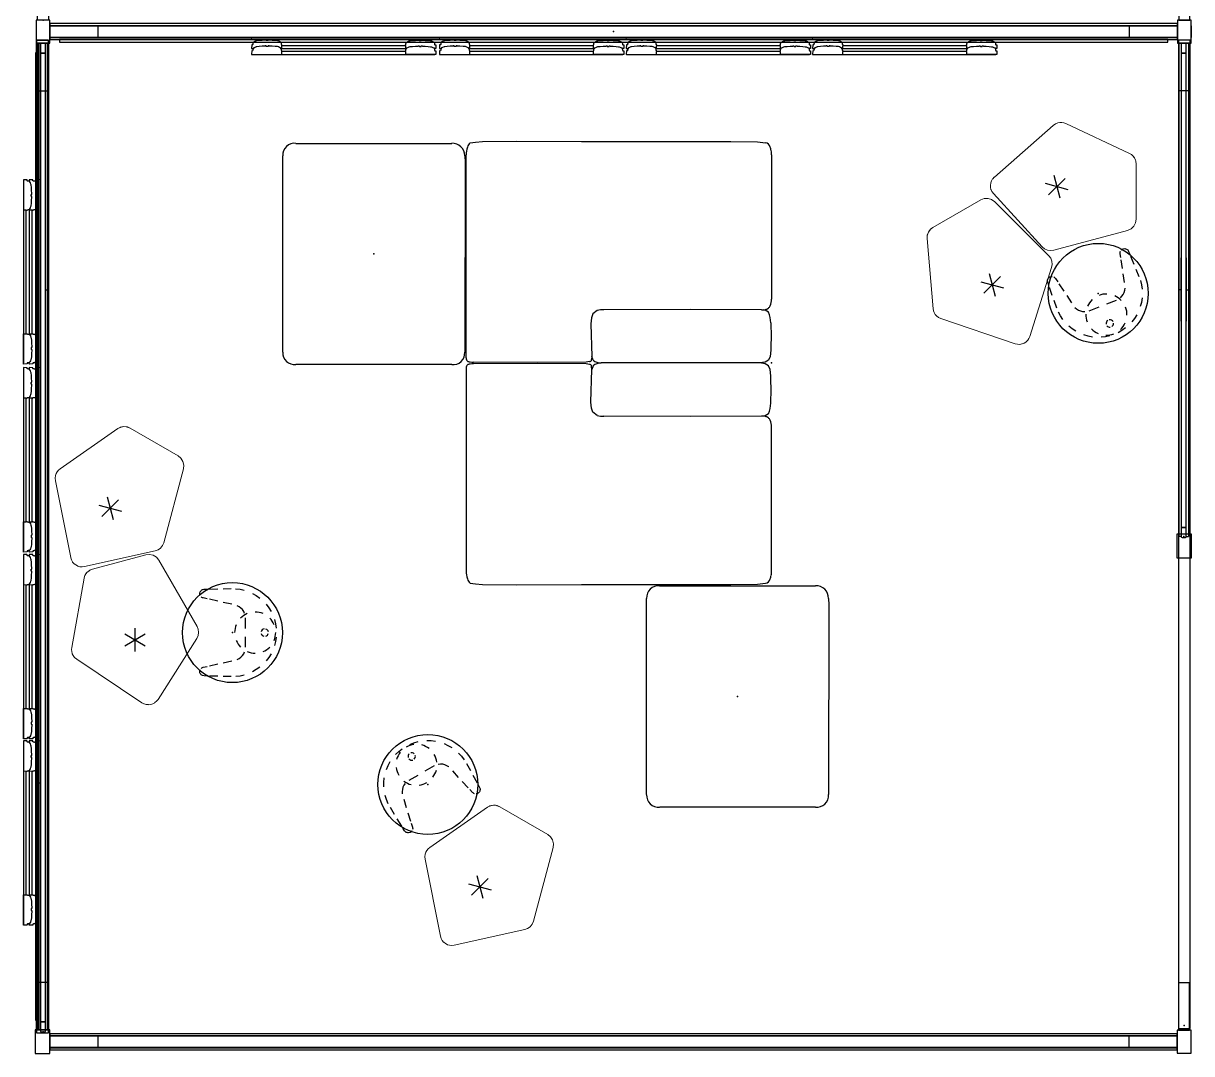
# Model space of a CAD drawing. Header units: inches. Extents: x 0 to 1034, y 3 to 471.
# Drawn here: x 835.3 to 1034.2, y 36.5 to 212 of the extents above; entities that cross this region are included whole.
import ezdxf

# ---------------------------------------------------------------- set-up
doc = ezdxf.new("R2010")
doc.units = ezdxf.units.IN
doc.header["$MEASUREMENT"] = 0
for name, color, linetype in [('ACCESSORY', 7, 'Continuous'), ('CET color Black or White', 7, 'Continuous'), ('CET Default', 7, 'Continuous'), ('DISPLAY', 5, 'Continuous'), ('SEAT', 5, 'Continuous'), ('STORAGE', 4, 'Continuous'), ('STRUCTURE', 7, 'Continuous'), ('TABLE', 6, 'Continuous'), ('TILE', 3, 'Continuous')]:
    doc.layers.add(name, color=color, linetype=linetype)

# ---------------------------------------------------------------- blocks, each defined once
blk = doc.blocks.new('7mn300_2ly_0p')
at = {"layer": 'STRUCTURE'}
for p, q in [((-2.02, 2.49), (-2.02, 0)), ((2.02, 2.49), (-2.02, 2.49)), ((2.02, 0), (2.02, 2.49)), ((2.02, 2.18), (2.02, 0.31)), ((10.09, 2.18), (2.02, 2.18)), ((10.09, 0.31), (10.09, 2.18)), ((-2.02, 0), (2.02, 0)), ((-0.98, 0), (-0.98, -8.22)), ((0.98, 0), (-0.98, 0)), ((0.98, -8.22), (0.98, 0)), ((2.02, 0.31), (10.09, 0.31)), ((-0.98, -8.22), (0.98, -8.22))]:
    blk.add_line(p, q, dxfattribs=at)
for p in [(0, 0), (2.02, 1.25)]:
    blk.add_point(p, dxfattribs=at)
blk = doc.blocks.new('7mn200_16nws_0p')
at = {"layer": 'STRUCTURE'}
for p, q in [((0.05, 0.95), (0, 0.82)), ((0, 0.82), (0, -0.82)), ((0.18, 1), (0.05, 0.95)), ((191.82, 1), (0.18, 1)), ((191.95, 0.95), (191.82, 1)), ((192, 0.82), (191.95, 0.95)), ((192, -0.82), (192, 0.82)), ((0, -0.82), (0.05, -0.95)), ((0.05, -0.95), (0.18, -1)), ((0.18, -1), (191.82, -1)), ((191.82, -1), (191.95, -0.95)), ((191.95, -0.95), (192, -0.82))]:
    blk.add_line(p, q, dxfattribs=at)
for p in [(0, 0), (192, 0)]:
    blk.add_point(p, dxfattribs=at)
blk = doc.blocks.new('7mn300_2rn_0p')
at = {"layer": 'STRUCTURE'}
for p, q in [((-10.05, 2.11), (-10.05, 0.24)), ((-1.98, 2.11), (-10.05, 2.11)), ((-1.98, 2.35), (-1.98, 0)), ((1.95, 2.35), (-1.98, 2.35)), ((-1.98, 0.24), (-1.98, 2.11)), ((1.95, 0), (1.95, 2.35)), ((-10.05, 0.24), (-1.98, 0.24)), ((-1.98, 0), (1.95, 0)), ((-0.98, 0), (-0.98, -8.22)), ((0.98, 0), (-0.98, 0)), ((0.98, -8.22), (0.98, 0)), ((-0.98, -8.22), (0.98, -8.22))]:
    blk.add_line(p, q, dxfattribs=at)
for p in [(-1.98, 1.18), (0, 0)]:
    blk.add_point(p, dxfattribs=at)
blk = doc.blocks.new('7mn400_pnws14npnbe_0p')
at = {"layer": 'STRUCTURE'}
for p, q in [((-0.526, 1), (-0.526, -1)), ((-0.526, 1), (168.526, 1)), ((-0.526, 1), (-0.526, -1)), ((168.526, 1), (-0.526, 1)), ((168.526, 1), (168.526, -1)), ((168.526, -1), (168.526, 1)), ((168.526, -1), (-0.526, -1)), ((-0.526, -1), (168.526, -1))]:
    blk.add_line(p, q, dxfattribs=at)
for p in [(0, 0), (168, 0)]:
    blk.add_point(p, dxfattribs=at)
blk = doc.blocks.new('7mn300_3sb_0p')
at = {"layer": 'STRUCTURE'}
for p, q in [((-10.04, 2.11), (-10.04, 0.24)), ((-1.96, 2.11), (-10.04, 2.11)), ((-1.96, 2.35), (-1.96, 0)), ((1.96, 2.35), (-1.96, 2.35)), ((-1.96, 0.24), (-1.96, 2.11)), ((-0.97, 2.35), (1, 2.35)), ((1.96, 0), (1.96, 2.35)), ((1.96, 2.11), (1.96, 0.24)), ((10.04, 2.11), (1.96, 2.11)), ((10.04, 0.24), (10.04, 2.11)), ((-10.04, 0.24), (-1.96, 0.24)), ((-1.96, 0), (1.96, 0)), ((-0.97, 0), (-0.97, -8.22)), ((1, 0), (-0.97, 0)), ((-0.97, 0), (-0.97, -8.22)), ((1, 0), (-0.97, 0)), ((1, -8.22), (1, 0)), ((1, -8.22), (1, 0)), ((1.96, 0.24), (10.04, 0.24)), ((-0.97, -8.22), (1, -8.22)), ((-0.97, -8.22), (1, -8.22))]:
    blk.add_line(p, q, dxfattribs=at)
for p in [(-1.96, 1.18), (0, 0), (1.96, 1.18)]:
    blk.add_point(p, dxfattribs=at)
blk = doc.blocks.new('7mn300_3sr_0p')
at = {"layer": 'STRUCTURE'}
for p, q in [((-10.04, 2.11), (-10.04, 0.24)), ((-1.96, 2.11), (-10.04, 2.11)), ((-1.96, 2.35), (-1.96, 0)), ((1.96, 2.35), (-1.96, 2.35)), ((-1.96, 0.24), (-1.96, 2.11)), ((1.96, 0), (1.96, 2.35)), ((1.99, 0.24), (1.99, 2.11)), ((1.99, 2.11), (10.06, 2.11)), ((10.06, 2.11), (10.06, 0.24)), ((-10.04, 0.24), (-1.96, 0.24)), ((-1.96, 0), (1.96, 0)), ((-0.97, 0), (-0.97, -8.22)), ((1, 0), (-0.97, 0)), ((1, -8.22), (1, 0)), ((10.06, 0.24), (1.99, 0.24)), ((-0.97, -8.22), (1, -8.22))]:
    blk.add_line(p, q, dxfattribs=at)
for p in [(-1.96, 1.18), (0, 0), (1.99, 1.18)]:
    blk.add_point(p, dxfattribs=at)
blk = doc.blocks.new('7mn400_pnws14honbeype_0p')
at = {"layer": 'STRUCTURE'}
for p, q in [((-0.526, 1), (-0.526, -1)), ((167.818, 1), (-0.526, 1)), ((83.646, 1.25), (79.646, 1.25)), ((79.646, 1.25), (79.646, -1.25)), ((83.646, -1.25), (83.646, 1.25)), ((167.818, -1), (167.818, 1)), ((-0.526, -1), (167.818, -1)), ((79.646, -1.25), (83.646, -1.25))]:
    blk.add_line(p, q, dxfattribs=at)
for p in [(0, 0), (167.292, 0)]:
    blk.add_point(p, dxfattribs=at)
blk = doc.blocks.new('7mn210_16fnlnrnmnpnp_0p')
at = {"layer": 'TILE'}
for p, q in [((192, -1), (0, -1)), ((0, -1), (0, -1.375)), ((0, -1.375), (192, -1.375)), ((192, -1.375), (192, -1))]:
    blk.add_line(p, q, dxfattribs=at)
for p in [(0, 0), (192, 0)]:
    blk.add_point(p, dxfattribs=at)
blk = doc.blocks.new('7mn210_16fnlyrnmnpnp_0p')
at = {"layer": 'TILE'}
for p, q in [((0, -1), (0, -1.38)), ((192, -1), (0, -1)), ((0, -1.38), (192, -1.38)), ((192, -1.38), (192, -1))]:
    blk.add_line(p, q, dxfattribs=at)
for p in [(0, 0), (96, 0), (192, 0)]:
    blk.add_point(p, dxfattribs=at)
at = {"layer": 'TILE', "extrusion": (0, -6.12323e-17, -1)}
for p in [(24, -1.38), (72, -1.38), (120, -1.38), (168, -1.38)]:
    blk.add_point(p, dxfattribs=at)
blk = doc.blocks.new('7mn500_14fl_0p')
at = {"layer": 'STRUCTURE'}
for p, q in [((0.04, 0.38), (0, 0.29)), ((0, 0.29), (0, -0.29)), ((0.13, 0.42), (0.04, 0.38)), ((1.7, 0.42), (0.13, 0.42)), ((1.7, -0.42), (1.7, 0.42)), ((1.7, 0.42), (1.7, -0.42)), ((166.64, 0.42), (1.7, 0.42)), ((36.84, 0.48), (36.84, 0.42)), ((47.61, 0.48), (36.84, 0.48)), ((36.84, 0.42), (47.61, 0.42)), ((47.61, 0.42), (47.61, 0.48)), ((78.82, 0.48), (78.82, 0.42)), ((89.59, 0.48), (78.82, 0.48)), ((78.82, 0.42), (89.59, 0.42)), ((89.59, 0.42), (89.59, 0.48)), ((121.2, 0.48), (121.2, 0.42)), ((131.98, 0.48), (121.2, 0.48)), ((121.2, 0.42), (131.98, 0.42)), ((131.98, 0.42), (131.98, 0.48)), ((166.64, 0.42), (166.64, -0.42)), ((168.22, 0.42), (166.64, 0.42)), ((166.64, -0.42), (166.64, 0.42)), ((168.31, 0.38), (168.22, 0.42)), ((168.34, 0.3), (168.31, 0.38)), ((168.34, -0.3), (168.34, 0.3)), ((0, -0.29), (0.04, -0.38)), ((0.04, -0.38), (0.13, -0.42)), ((0.13, -0.42), (1.7, -0.42)), ((1.7, -0.42), (166.64, -0.42)), ((36.84, -0.42), (36.84, -0.48)), ((47.61, -0.42), (36.84, -0.42)), ((36.84, -0.48), (47.61, -0.48)), ((47.61, -0.48), (47.61, -0.42)), ((78.82, -0.42), (78.82, -0.48)), ((89.59, -0.42), (78.82, -0.42)), ((78.82, -0.48), (89.59, -0.48)), ((89.59, -0.48), (89.59, -0.42)), ((121.2, -0.42), (121.2, -0.48)), ((131.98, -0.42), (121.2, -0.42)), ((121.2, -0.48), (131.98, -0.48)), ((131.98, -0.48), (131.98, -0.42)), ((166.64, -0.42), (168.22, -0.42)), ((168.22, -0.42), (168.31, -0.38)), ((168.31, -0.38), (168.34, -0.3))]:
    blk.add_line(p, q, dxfattribs=at)
for p in [(0, 0), (168.34, 0)]:
    blk.add_point(p, dxfattribs=at)
blk = doc.blocks.new('7mn500_14ho_0p')
at = {"layer": 'STRUCTURE'}
for p, q in [((0.04, 0.38), (0, 0.29)), ((0, 0.29), (0, -0.29)), ((0.13, 0.42), (0.04, 0.38)), ((1.7, 0.42), (0.13, 0.42)), ((1.7, -0.42), (1.7, 0.42)), ((1.7, 0.42), (1.7, -0.42)), ((82.47, 0.42), (1.7, 0.42)), ((36.56, 0.48), (36.56, 0.42)), ((47.33, 0.48), (36.56, 0.48)), ((36.56, 0.42), (47.33, 0.42)), ((47.33, 0.42), (47.33, 0.48)), ((82.47, 0.42), (82.47, -0.42)), ((84.05, 0.42), (82.47, 0.42)), ((82.47, -0.42), (82.47, 0.42)), ((84.14, 0.38), (84.05, 0.42)), ((84.17, 0.3), (84.14, 0.38)), ((84.17, -0.3), (84.17, 0.3)), ((0, -0.29), (0.04, -0.38)), ((0.04, -0.38), (0.13, -0.42)), ((0.13, -0.42), (1.7, -0.42)), ((1.7, -0.42), (82.47, -0.42)), ((36.56, -0.42), (36.56, -0.48)), ((47.33, -0.42), (36.56, -0.42)), ((36.56, -0.48), (47.33, -0.48)), ((47.33, -0.48), (47.33, -0.42)), ((82.47, -0.42), (84.05, -0.42)), ((84.05, -0.42), (84.14, -0.38)), ((84.14, -0.38), (84.17, -0.3))]:
    blk.add_line(p, q, dxfattribs=at)
for p in [(0, 0), (84.17, 0)]:
    blk.add_point(p, dxfattribs=at)
blk = doc.blocks.new('7mn510_14fflnr_0p')
at = {"layer": 'TILE'}
for p, q in [((0, -0.4156), (0, -0.7906)), ((168, -0.4156), (0, -0.4156)), ((0, -0.7906), (168, -0.7906)), ((126, -0.4156), (126, -0.7906)), ((168, -0.7906), (168, -0.4156))]:
    blk.add_line(p, q, dxfattribs=at)
for p in [(0, 0), (168, 0)]:
    blk.add_point(p, dxfattribs=at)
blk = doc.blocks.new('7mn510_14fflyr_0p')
at = {"layer": 'TILE'}
for p, q in [((0, -0.4156), (0, -0.7906)), ((168, -0.4156), (0, -0.4156)), ((0, -0.7906), (168, -0.7906)), ((126, -0.4156), (126, -0.7906)), ((168, -0.7906), (168, -0.4156))]:
    blk.add_line(p, q, dxfattribs=at)
for p in [(0, 0), (168, 0)]:
    blk.add_point(p, dxfattribs=at)
blk = doc.blocks.new('7mn510_14fhonr_0p')
at = {"layer": 'TILE'}
for p, q in [((0, -0.4156), (0, -0.7906)), ((0, -0.4156), (84, -0.4156)), ((84, -0.7906), (0, -0.7906)), ((42, -0.4156), (42, -0.7906)), ((84, -0.4156), (84, -0.7906))]:
    blk.add_line(p, q, dxfattribs=at)
for p in [(0, 0), (84, 0)]:
    blk.add_point(p, dxfattribs=at)
blk = doc.blocks.new('7mn920_pw16fp_0p')
at = {"layer": 'ACCESSORY'}
for p, q in [((1.65, -1.38), (1.65, -1.83)), ((190.35, -1.38), (1.65, -1.38)), ((1.65, -1.83), (190.35, -1.83)), ((190.35, -1.83), (190.35, -1.38))]:
    blk.add_line(p, q, dxfattribs=at)
for p in [(0, 0), (192, 0)]:
    blk.add_point(p, dxfattribs=at)
blk = doc.blocks.new('7mn920_sz14fl_0p')
at = {"layer": 'ACCESSORY'}
for p, q in [((1.65, -0.81), (1.65, -1.27)), ((166.35, -0.81), (1.65, -0.81)), ((1.65, -1.27), (166.35, -1.27)), ((166.35, -1.27), (166.35, -0.81))]:
    blk.add_line(p, q, dxfattribs=at)
for p in [(0, 0), (168, 0)]:
    blk.add_point(p, dxfattribs=at)
blk = doc.blocks.new('gexsb_w2_0p')
at = {"layer": 'DISPLAY'}
for p, q in [((0.04, -1.24), (0.01, -1.83)), ((0.01, -1.83), (0.02, -1.85)), ((0.02, -1.85), (0.3, -1.85)), ((0.05, -1.23), (0.04, -1.24)), ((0.17, -1.23), (0.05, -1.23)), ((0.18, -1.22), (0.17, -1.23)), ((0.19, -1.21), (0.18, -1.22)), ((0.23, -1.15), (0.19, -1.21)), ((0.21, -1.85), (0.21, -1.86)), ((0.21, -1.86), (0.29, -1.86)), ((0.24, -1.01), (0.23, -1.07)), ((0.23, -1.07), (0.23, -1.15)), ((0.25, -0.98), (0.24, -1.01)), ((0.25, -1.98), (0.24, -2.01)), ((0.28, -0.88), (0.25, -0.98)), ((0.28, -1.88), (0.25, -1.98)), ((0.38, -0.75), (0.28, -0.88)), ((0.38, -1.75), (0.28, -1.88)), ((0.55, -0.64), (0.38, -0.75)), ((0.55, -1.64), (0.38, -1.75)), ((0.78, -0.56), (0.55, -0.64)), ((0.78, -1.56), (0.55, -1.64)), ((0.91, -0.53), (0.78, -0.56)), ((0.91, -1.53), (0.78, -1.56)), ((1.33, -0.47), (0.91, -0.53)), ((1.33, -1.47), (0.91, -1.53)), ((1.84, -0.45), (1.33, -0.47)), ((1.84, -1.45), (1.33, -1.47)), ((2.32, -0.44), (1.84, -0.45)), ((2.32, -1.44), (1.84, -1.45)), ((2.33, -0.41), (2.32, -0.42)), ((2.32, -0.42), (2.32, -0.44)), ((2.33, -1.41), (2.32, -1.42)), ((2.32, -1.42), (2.32, -1.44)), ((2.51, -0.41), (2.33, -0.41)), ((2.51, -1.41), (2.33, -1.41)), ((2.51, -0.46), (2.51, -0.41)), ((2.52, -0.5), (2.51, -0.46)), ((2.51, -1.46), (2.51, -1.41)), ((2.52, -1.5), (2.51, -1.46)), ((2.83, -0.5), (2.52, -0.5)), ((2.83, -1.5), (2.52, -1.5)), ((2.85, -0.45), (2.83, -0.5)), ((2.85, -1.45), (2.83, -1.5)), ((3.02, -0.41), (2.85, -0.41)), ((2.85, -0.41), (2.85, -0.45)), ((3.02, -1.41), (2.85, -1.41)), ((2.85, -1.41), (2.85, -1.45)), ((3.03, -0.42), (3.02, -0.41)), ((3.03, -1.42), (3.02, -1.41)), ((3.03, -0.44), (3.03, -0.42)), ((3.5, -0.45), (3.03, -0.44)), ((3.03, -1.44), (3.03, -1.42)), ((3.5, -1.45), (3.03, -1.44)), ((4.02, -0.47), (3.5, -0.45)), ((4.02, -1.47), (3.5, -1.45)), ((4.43, -0.52), (4.02, -0.47)), ((4.43, -1.52), (4.02, -1.47)), ((4.57, -0.56), (4.43, -0.52)), ((4.57, -1.56), (4.43, -1.52)), ((4.79, -0.64), (4.57, -0.56)), ((4.79, -1.64), (4.57, -1.56)), ((4.96, -0.75), (4.79, -0.64)), ((4.96, -1.75), (4.79, -1.64)), ((5.07, -0.88), (4.96, -0.75)), ((5.07, -1.88), (4.96, -1.75)), ((5.05, -1.85), (5.12, -1.85)), ((5.05, -1.86), (26.36, -1.86)), ((5.09, -0.93), (5.07, -0.88)), ((5.09, -1.93), (5.07, -1.88)), ((5.11, -1), (5.09, -0.93)), ((5.11, -2), (5.09, -1.93)), ((5.12, -1.08), (5.11, -1)), ((5.12, -1.16), (5.12, -1.08)), ((5.16, -1.22), (5.12, -1.16)), ((5.12, -1.85), (5.15, -1.84)), ((5.15, -1.84), (5.16, -1.36)), ((5.17, -1.22), (5.16, -1.22)), ((5.16, -1.36), (5.19, -1.35)), ((26.25, -1.36), (5.16, -1.36)), ((5.19, -1.23), (5.17, -1.22)), ((5.19, -1.35), (5.19, -1.23)), ((26.23, -1.23), (26.24, -1.22)), ((26.23, -1.35), (26.23, -1.23)), ((26.26, -1.36), (26.23, -1.35)), ((26.24, -1.22), (26.25, -1.22)), ((26.25, -1.22), (26.29, -1.16)), ((26.26, -1.84), (26.26, -1.36)), ((26.3, -1.85), (26.26, -1.84)), ((26.29, -1.08), (26.3, -1)), ((26.29, -1.16), (26.29, -1.08)), ((26.3, -1), (26.32, -0.93)), ((26.37, -1.85), (26.3, -1.85)), ((26.3, -2), (26.32, -1.93)), ((26.32, -0.93), (26.34, -0.88)), ((26.32, -1.93), (26.34, -1.88)), ((26.34, -0.88), (26.45, -0.75)), ((26.34, -1.88), (26.45, -1.75)), ((26.45, -0.75), (26.62, -0.64)), ((26.45, -1.75), (26.62, -1.64)), ((26.62, -0.64), (26.85, -0.56)), ((26.62, -1.64), (26.85, -1.56)), ((26.85, -0.56), (26.99, -0.52)), ((26.85, -1.56), (26.99, -1.52)), ((26.99, -0.52), (27.4, -0.47)), ((26.99, -1.52), (27.4, -1.47)), ((27.4, -0.47), (27.91, -0.45)), ((27.4, -1.47), (27.91, -1.45)), ((27.91, -0.45), (28.38, -0.44)), ((27.91, -1.45), (28.38, -1.44)), ((28.38, -0.42), (28.39, -0.41)), ((28.38, -0.44), (28.38, -0.42)), ((28.38, -1.42), (28.39, -1.41)), ((28.38, -1.44), (28.38, -1.42)), ((28.39, -0.41), (28.56, -0.41)), ((28.39, -1.41), (28.56, -1.41)), ((28.56, -0.41), (28.56, -0.45)), ((28.56, -0.45), (28.58, -0.5)), ((28.56, -1.41), (28.56, -1.45)), ((28.56, -1.45), (28.58, -1.5)), ((28.58, -0.5), (28.89, -0.5)), ((28.58, -1.5), (28.89, -1.5)), ((28.89, -0.5), (28.91, -0.46)), ((28.89, -1.5), (28.91, -1.46)), ((28.91, -0.46), (28.91, -0.41)), ((28.91, -0.41), (29.08, -0.41)), ((28.91, -1.46), (28.91, -1.41)), ((28.91, -1.41), (29.08, -1.41)), ((29.08, -0.41), (29.09, -0.42)), ((29.08, -1.41), (29.09, -1.42)), ((29.09, -0.42), (29.09, -0.44)), ((29.09, -0.44), (29.57, -0.45)), ((29.09, -1.42), (29.09, -1.44)), ((29.09, -1.44), (29.57, -1.45)), ((29.57, -0.45), (30.09, -0.47)), ((29.57, -1.45), (30.09, -1.47)), ((30.09, -0.47), (30.5, -0.53)), ((30.09, -1.47), (30.5, -1.53)), ((30.5, -0.53), (30.63, -0.56)), ((30.5, -1.53), (30.63, -1.56)), ((30.63, -0.56), (30.87, -0.64)), ((30.63, -1.56), (30.87, -1.64)), ((30.87, -0.64), (31.04, -0.75)), ((30.87, -1.64), (31.04, -1.75)), ((31.04, -0.75), (31.14, -0.88)), ((31.04, -1.75), (31.14, -1.88)), ((31.39, -1.85), (31.11, -1.85)), ((31.12, -1.86), (31.21, -1.86)), ((31.14, -0.88), (31.17, -0.98)), ((31.14, -1.88), (31.17, -1.98)), ((31.17, -0.98), (31.17, -1.01)), ((31.17, -1.01), (31.18, -1.07)), ((31.17, -1.98), (31.17, -2.01)), ((31.18, -1.07), (31.18, -1.15)), ((31.18, -1.15), (31.22, -1.21)), ((31.21, -1.86), (31.21, -1.85)), ((31.22, -1.21), (31.24, -1.22)), ((31.24, -1.22), (31.25, -1.23)), ((31.25, -1.23), (31.36, -1.23)), ((31.36, -1.23), (31.38, -1.24)), ((31.38, -1.24), (31.41, -1.83)), ((31.41, -1.83), (31.39, -1.85)), ((0.04, -2.24), (0.01, -2.83)), ((0.01, -2.83), (0.02, -2.85)), ((0.02, -2.85), (5.12, -2.85)), ((0.05, -2.23), (0.04, -2.24)), ((0.17, -2.23), (0.05, -2.23)), ((0.18, -2.22), (0.17, -2.23)), ((0.19, -2.21), (0.18, -2.22)), ((0.23, -2.15), (0.19, -2.21)), ((0.21, -2.85), (0.21, -2.86)), ((0.21, -2.86), (31.21, -2.86)), ((0.24, -2.01), (0.23, -2.07)), ((0.23, -2.07), (0.23, -2.15)), ((5.12, -2.08), (5.11, -2)), ((5.12, -2.16), (5.12, -2.08)), ((5.16, -2.22), (5.12, -2.16)), ((5.12, -2.85), (5.15, -2.84)), ((5.15, -2.84), (5.16, -2.36)), ((5.17, -2.22), (5.16, -2.22)), ((5.16, -2.36), (5.19, -2.35)), ((26.25, -2.36), (5.16, -2.36)), ((5.19, -2.23), (5.17, -2.22)), ((5.19, -2.35), (5.19, -2.23)), ((26.23, -2.23), (26.24, -2.22)), ((26.23, -2.35), (26.23, -2.23)), ((26.26, -2.36), (26.23, -2.35)), ((26.24, -2.22), (26.25, -2.22)), ((26.25, -2.22), (26.29, -2.16)), ((26.26, -2.84), (26.26, -2.36)), ((26.3, -2.85), (26.26, -2.84)), ((26.29, -2.08), (26.3, -2)), ((26.29, -2.16), (26.29, -2.08)), ((31.39, -2.85), (26.3, -2.85)), ((31.17, -2.01), (31.18, -2.07)), ((31.18, -2.07), (31.18, -2.15)), ((31.18, -2.15), (31.22, -2.21)), ((31.21, -2.86), (31.21, -2.85)), ((31.22, -2.21), (31.24, -2.22)), ((31.24, -2.22), (31.25, -2.23)), ((31.25, -2.23), (31.36, -2.23)), ((31.36, -2.23), (31.38, -2.24)), ((31.38, -2.24), (31.41, -2.83)), ((31.41, -2.83), (31.39, -2.85))]:
    blk.add_line(p, q, dxfattribs=at)
blk.add_point((0, 0), dxfattribs=at)
blk = doc.blocks.new('3mags930104_0p')
at = {"layer": 'SEAT'}
for p, q in [((-15.44, 0), (-29.04, 0)), ((-1.97, 0), (-15.44, 0)), ((-52, -0.9), (-52, -18.1)), ((-39.83, -0.07), (-50.75, -0.14)), ((-31.57, -0.14), (-39.83, -0.07)), ((-31, -0.23), (-31.56, -0.14)), ((-30.79, -6.69), (-30.63, -1.1)), ((-30.63, -1.1), (-30.65, -0.58)), ((-30.4, -0.49), (-30.63, -1.1)), ((-1.09, -0.12), (-1.97, 0)), ((-0.5, -0.49), (-1.09, -0.12)), ((-0.25, -1.1), (-0.5, -0.49)), ((-0.14, -2.19), (-0.25, -1.1)), ((-0.12, -2.94), (-0.14, -2.19)), ((-0.08, -4.48), (-0.12, -2.94)), ((-0.12, -6.85), (-0.08, -4.48)), ((-30.64, -7.7), (-30.79, -6.69)), ((-30.44, -8.39), (-30.64, -7.7)), ((-29.68, -8.95), (-30.44, -8.39)), ((-13.81, -9.13), (-28.55, -9.05)), ((-1.7, -9.05), (-13.81, -9.13)), ((-1.08, -9.01), (-1.37, -9.05)), ((-0.53, -8.65), (-1.08, -9.01)), ((-0.02, -26.03), (0, -10.88)), ((-52, -18.1), (-52, -35.43)), ((-0.01, -35.45), (-0.02, -26.03)), ((-51.31, -37.49), (-50.4, -37.63)), ((-50.4, -37.63), (-49.25, -37.7)), ((-49.25, -37.7), (-43.39, -37.78)), ((-43.39, -37.78), (-32.37, -37.73)), ((-32.37, -37.73), (-6.91, -37.74)), ((-6.91, -37.74), (-2.42, -37.67)), ((-2.42, -37.67), (-1.05, -37.5))]:
    blk.add_line(p, q, dxfattribs=at)
for centre, radius, start, end in [((-50.32, -1.02), 1.69, 163.1547, 175.6984), ((-51.56, -0.65), 0.388, 126.3935, 163.1547), ((-51.32, -0.98), 0.799, 110.1321, 126.3935), ((-51.26, -1.13), 0.96, 94.9974, 110.1321), ((-50.7, -7.55), 7.4, 90.3698, 94.9974), ((-31.01, -0.6), 0.368, 2.0899, 88.2942), ((-29.04, -2.16), 2.16, 90.0058, 129.2322), ((-5.21, -6.64), 5.1, 336.752, 357.7075), ((-28.55, -2.27), 6.78, 260.4095, 270), ((-1.54, -11.18), 2.14, 76.6059, 94.1055), ((-1.38, -10.48), 1.42, 53.5813, 76.6059), ((-1.1, -10.11), 0.954, 22.5243, 53.5813), ((-2.96, -10.88), 2.96, 359.9012, 22.5243), ((-47.61, -35.43), 4.39, 179.9998, 197.4992), ((-2.16, -35.63), 2.17, 345.9877, 4.9081), ((-50.27, -36.27), 1.6, 197.4992, 229.2003), ((-1.17, -36.52), 0.982, 277.0816, 345.1501), ((-42.38, -25.6), 43.61, 345.1501, 345.9877)]:
    blk.add_arc(centre, radius, start, end, dxfattribs=at)
blk.add_point((0, 0), dxfattribs=at)
blk = doc.blocks.new('3mags930204_0p')
at = {"layer": 'SEAT'}
for p, q in [((1.97, 0), (15.44, 0)), ((15.44, 0), (29.04, 0)), ((0.14, -2.19), (0.25, -1.1)), ((0.25, -1.1), (0.5, -0.49)), ((0.5, -0.49), (1.09, -0.12)), ((1.09, -0.12), (1.97, 0)), ((30.4, -0.49), (30.63, -1.1)), ((30.63, -1.1), (30.65, -0.58)), ((30.79, -6.69), (30.63, -1.1)), ((31, -0.23), (31.56, -0.14)), ((31.57, -0.14), (39.83, -0.07)), ((39.83, -0.07), (50.75, -0.14)), ((52, -0.9), (52, -18.1)), ((0.08, -4.48), (0.12, -2.94)), ((0.12, -2.94), (0.14, -2.19)), ((0.12, -6.85), (0.08, -4.48)), ((30.44, -8.39), (30.64, -7.7)), ((30.64, -7.7), (30.79, -6.69)), ((0.53, -8.65), (1.08, -9.01)), ((1.08, -9.01), (1.37, -9.05)), ((1.7, -9.05), (13.81, -9.13)), ((13.81, -9.13), (28.55, -9.05)), ((29.68, -8.95), (30.44, -8.39)), ((0.02, -26.03), (0, -10.88)), ((52, -18.1), (52, -35.43)), ((0.01, -35.45), (0.02, -26.03)), ((2.42, -37.67), (1.05, -37.5)), ((6.91, -37.74), (2.42, -37.67)), ((32.37, -37.73), (6.91, -37.74)), ((43.39, -37.78), (32.37, -37.73)), ((49.25, -37.7), (43.39, -37.78)), ((50.4, -37.63), (49.25, -37.7)), ((51.31, -37.49), (50.4, -37.63))]:
    blk.add_line(p, q, dxfattribs=at)
for centre, radius, start, end in [((29.04, -2.16), 2.16, 50.7678, 89.9942), ((31.01, -0.6), 0.368, 91.7058, 177.9101), ((50.7, -7.55), 7.4, 85.0026, 89.6302), ((51.26, -1.13), 0.96, 69.8679, 85.0026), ((51.32, -0.98), 0.799, 53.6065, 69.8679), ((51.56, -0.65), 0.388, 16.8453, 53.6065), ((50.32, -1.02), 1.69, 4.3016, 16.8453), ((5.21, -6.64), 5.1, 182.2925, 203.248), ((2.96, -10.88), 2.96, 157.4757, 180.0988), ((1.1, -10.11), 0.954, 126.4187, 157.4757), ((1.38, -10.48), 1.42, 103.3941, 126.4187), ((1.54, -11.18), 2.14, 85.8945, 103.3941), ((28.55, -2.27), 6.78, 270, 279.5905), ((2.16, -35.63), 2.17, 175.0919, 194.0123), ((47.61, -35.43), 4.39, 342.5008, 0.0002), ((42.38, -25.6), 43.61, 194.0123, 194.8499), ((1.17, -36.52), 0.982, 194.8499, 262.9184), ((50.27, -36.27), 1.6, 310.7997, 342.5008)]:
    blk.add_arc(centre, radius, start, end, dxfattribs=at)
blk.add_point((0, 0), dxfattribs=at)
blk = doc.blocks.new('3mags0204_0p')
at = {"layer": 'SEAT'}
for p, q in [((-16.71, 15.49), (-15.59, 15.55)), ((-15.59, 15.55), (16.71, 15.48)), ((-18.83, -13.27), (-18.83, 13.27)), ((18.83, 13.27), (18.83, -13.26)), ((16.71, -15.49), (-16.71, -15.49))]:
    blk.add_line(p, q, dxfattribs=at)
for centre, radius, start, end in [((-16.77, 13.42), 2.07, 88.3605, 184.0444), ((16.89, 13.53), 1.96, 352.2878, 95.1905), ((-16.88, -13.52), 1.97, 172.5548, 274.9814), ((16.85, -13.5), 1.99, 266.0851, 6.7493)]:
    blk.add_arc(centre, radius, start, end, dxfattribs=at)
blk.add_point((0, 0), dxfattribs=at)
blk = doc.blocks.new('1px301_17lp_0p')
at = {"layer": 'TABLE'}
for p, q in [((-4.82, 5.74, 0.05), (-4.23, 6.19, 0.05)), ((-4.23, 6.19, 0.05), (-3.59, 6.58, 0.05)), ((-2.21, 7.16), (-1.49, 7.35)), ((-1.49, 7.35, 0.05), (-0.75, 7.46, 0.05)), ((0.75, 7.46, 0.05), (1.49, 7.35, 0.05)), ((1.49, 7.35), (2.21, 7.17)), ((3.59, 6.59, 0.05), (4.22, 6.19, 0.04)), ((4.22, 6.19, 0.04), (4.82, 5.74, 0.05)), ((-6.68, 3.41, 0.05), (-6.3, 4.06, 0.05)), ((-6.3, 4.06, 0.05), (-5.87, 4.67, 0.05)), ((5.87, 4.67, 0.05), (6.3, 4.06, 0.05)), ((6.3, 4.06), (6.68, 3.42)), ((-7.39, 1.29, 0.05), (-7.22, 2.02, 0.05)), ((-3.24, 2.07, 0.05), (-3.59, 1.92, 0.04)), ((-0.71, 2.2, 0.05), (-2.5, 2.2, 0.05)), ((2.5, 2.2, 0.05), (0.69, 2.2, 0.05)), ((3.59, 1.92, 0.05), (3.25, 2.07, 0.05)), ((7.22, 2.02, 0.05), (7.39, 1.29, 0.05)), ((-7.48, 0.54, 0.04), (-7.39, 1.29, 0.05)), ((-4.41, 1.14, 0.05), (-4.58, 0.8, 0.05)), ((-4.58, 0.8, 0.05), (-4.58, 0.8, 0.05)), ((-4.18, 1.44, 0.05), (-4.41, 1.14, 0.05)), ((-3.91, 1.7, 0.05), (-4.18, 1.44, 0.05)), ((-3.59, 1.92, 0.04), (-3.91, 1.7, 0.05)), ((3.91, 1.71, 0.05), (3.59, 1.92, 0.05)), ((4.18, 1.45, 0.04), (3.91, 1.71, 0.05)), ((4.41, 1.14, 0.05), (4.18, 1.45, 0.04)), ((4.59, 0.8, 0.04), (4.41, 1.14, 0.05)), ((4.59, 0.8, 0.04), (4.59, 0.8, 0.04)), ((7.39, 1.29, 0.05), (7.48, 0.55, 0.06)), ((-7.46, -1.57, 0.05), (-7.49, -0.2, 0.05)), ((-4.82, -0.11, 0.05), (-5.14, -1.57, 0.05)), ((5.14, -1.57, 0.05), (4.82, -0.11, 0.05)), ((7.5, -0.2, 0.06), (7.46, -1.57, 0.05)), ((-7.4, -3.93, 0.05), (-7.44, -2.47, 0.05)), ((-5.34, -2.47, 0.05), (-5.67, -3.93, 0.05)), ((5.66, -3.93, 0.05), (5.34, -2.47, 0.05)), ((7.44, -2.47, 0.05), (7.4, -3.93, 0.05)), ((-7.38, -4.83, 0.05), (-7.39, -4.31, 0.05)), ((-7.36, -4.97, 0.04), (-7.38, -4.83, 0.05)), ((-7.32, -5.1, 0.05), (-7.36, -4.97, 0.04)), ((-7.26, -5.22, 0.05), (-7.32, -5.1, 0.05)), ((-7.17, -5.32), (-7.26, -5.22)), ((-7.07, -5.41, 0.05), (-7.17, -5.32, 0.05)), ((-6.96, -5.48, 0.05), (-7.07, -5.41, 0.05)), ((-6.7, -5.56), (-6.96, -5.48)), ((-6.56, -5.56, 0.04), (-6.7, -5.56, 0.05)), ((-6.43, -5.54, 0.05), (-6.56, -5.56, 0.04)), ((-6.3, -5.49, 0.05), (-6.43, -5.54, 0.05)), ((-6, -5.22, 0.05), (-6.08, -5.33, 0.05)), ((-5.94, -5.1, 0.05), (-6, -5.22, 0.05)), ((-5.9, -4.97, 0.05), (-5.94, -5.1, 0.05)), ((-5.75, -4.31, 0.05), (-5.9, -4.97, 0.05)), ((5.9, -4.97, 0.05), (5.75, -4.31, 0.05)), ((5.94, -5.1, 0.05), (5.9, -4.97, 0.05)), ((6, -5.22, 0.05), (5.94, -5.1, 0.05)), ((6.09, -5.33, 0.05), (6, -5.22, 0.05)), ((6.43, -5.54, 0.05), (6.3, -5.49, 0.05)), ((6.69, -5.56, 0.04), (6.43, -5.54, 0.05)), ((6.83, -5.53, 0.05), (6.69, -5.56, 0.04)), ((6.96, -5.48, 0.05), (6.83, -5.53, 0.05)), ((7.07, -5.41, 0.05), (6.96, -5.48, 0.05)), ((7.17, -5.32, 0.05), (7.07, -5.41, 0.05)), ((7.26, -5.21, 0.05), (7.17, -5.32, 0.05)), ((7.32, -5.1, 0.05), (7.26, -5.21, 0.05)), ((7.37, -4.83, 0.05), (7.32, -5.1, 0.05)), ((7.39, -4.31, 0.05), (7.37, -4.83, 0.05))]:
    blk.add_line(p, q, dxfattribs=at)
blk.add_circle((0, 0), 8.51, dxfattribs=at)
for centre, radius, start, end in [((0, 3.87), 3.5, 112.5, 135), ((0, 5.5), 0.628, 102.0867, 163.6652), ((0, 3.87), 3.5, 67.5, 90), ((0, 5.5), 0.628, 15.1666, 75.1481), ((0, 3.87), 3.5, 22.5, 45), ((0, 3.87), 3.5, 157.5, 180), ((0, 5.5), 0.628, 189.2055, 257.9133), ((0, 5.5), 0.628, 284.8519, 347.8894), ((0, 3.87), 3.5, 202.5, 225), ((0, 3.87), 3.5, 337.5, 0), ((0, 3.87), 3.5, 247.5, 270), ((0, 3.87), 3.5, 292.5, 315)]:
    blk.add_arc(centre, radius, start, end, dxfattribs=at)
blk.add_point((0, 0), dxfattribs=at)
blk = doc.blocks.new('*C89')
at = {"layer": 'CET color Black or White', "linetype": 'Continuous', "lineweight": 0}
for points in [[(1.4, 10.38), (0.95, 10.33), (0.53, 10.17), (-11.44, 4.26), (-11.46, 4.25), (-11.77, 4.05), (-11.8, 4.03), (-12.06, 3.78), (-12.09, 3.75), (-12.28, 3.46), (-12.3, 3.44), (-12.44, 3.11), (-12.52, 2.76), (-12.53, 2.72), (-12.54, 2.37), (-12.53, 2.33), (-12.47, 1.98), (-12.46, 1.95), (-12.33, 1.6), (-12.32, 1.59), (-6.64, -9.32), (-6.33, -9.76), (-5.92, -10.09), (-5.42, -10.31), (-4.89, -10.38), (8.13, -10.38), (8.76, -10.27), (9.33, -9.97), (9.77, -9.5), (10.03, -8.92), (12.47, 0.18), (12.53, 0.55), (12.53, 0.66), (12.54, 0.72), (12.54, 0.72), (12.54, 0.73), (12.52, 0.8), (12.52, 0.93), (12.45, 1.28), (12.31, 1.61), (12.23, 1.72), (12.45, 1.28), (12.52, 0.93), (12.52, 0.8), (12.45, 1.28), (12.31, 1.61), (12.23, 1.72), (12.21, 1.78), (12.2, 1.78), (12.2, 1.79), (12.16, 1.84), (12.1, 1.93), (11.84, 2.19), (12.1, 1.93), (12.16, 1.84), (11.84, 2.19), (2.67, 9.92), (2.4, 10.11), (2.39, 10.11), (2.39, 10.11), (2.38, 10.11), (2.07, 10.26), (1.74, 10.35), (1.74, 10.35), (1.74, 10.35), (1.72, 10.35), (1.4, 10.38), (1.4, 10.38)], [(1.4, 10.38), (0.95, 10.33), (0.53, 10.17), (-11.44, 4.26), (-11.46, 4.25), (-11.77, 4.05), (-11.8, 4.03), (-12.06, 3.78), (-12.09, 3.75), (-12.28, 3.46), (-12.3, 3.44), (-12.44, 3.11), (-12.52, 2.76), (-12.53, 2.72), (-12.54, 2.37), (-12.53, 2.33), (-12.47, 1.98), (-12.46, 1.95), (-12.33, 1.6), (-12.32, 1.59), (-6.64, -9.32), (-6.33, -9.76), (-5.92, -10.09), (-5.42, -10.31), (-4.89, -10.38), (8.13, -10.38), (8.76, -10.27), (9.33, -9.97), (9.77, -9.5), (10.03, -8.92), (12.47, 0.18), (12.53, 0.55), (12.53, 0.66), (12.54, 0.72), (12.54, 0.72), (12.54, 0.73), (12.52, 0.8), (12.52, 0.93), (12.45, 1.28), (12.31, 1.61), (12.23, 1.72), (12.45, 1.28), (12.52, 0.93), (12.52, 0.8), (12.45, 1.28), (12.31, 1.61), (12.23, 1.72), (12.21, 1.78), (12.2, 1.78), (12.2, 1.79), (12.16, 1.84), (12.1, 1.93), (11.84, 2.19), (12.1, 1.93), (12.16, 1.84), (11.84, 2.19), (2.67, 9.92), (2.4, 10.11), (2.39, 10.11), (2.39, 10.11), (2.38, 10.11), (2.07, 10.26), (1.74, 10.35), (1.74, 10.35), (1.74, 10.35), (1.72, 10.35), (1.4, 10.38), (1.4, 10.38)], [(12.53, 0.66), (12.47, 0.18), (12.53, 0.55), (12.53, 0.66), (12.53, 0.66)], [(12.53, 0.66), (12.47, 0.18), (12.53, 0.55), (12.53, 0.66), (12.53, 0.66)]]:
    blk.add_lwpolyline(points, close=True, dxfattribs=at)
blk = doc.blocks.new('Lake-Pouf_2D')
at = {"layer": 'SEAT'}
for p, q in [((23.78, 185.58), (20.32, 183.58)), ((23.78, 183.58), (20.32, 185.58)), ((22.05, 186.58), (22.05, 182.58))]:
    blk.add_line(p, q, dxfattribs=at)
at = {"layer": 'STORAGE'}
blk.add_point((22.05, 184.58), dxfattribs=at)
at = {"layer": 'CET Default', "linetype": 'Continuous', "lineweight": 0, "rotation": 1.001791266906166e-05}
blk.add_blockref('*C89', (23.62, 184.65), dxfattribs=at)

msp = doc.modelspace()

# ---------------------------------------------------------------- block references
for name, p, rotation in [('7mn300_3sr_0p', (839.8, 210.55), 90), ('7mn300_3sb_0p', (1031.8, 210.58), 270), ('7mn210_16fnlnrnmnpnp_0p', (1031.8, 210.58), 180), ('7mn400_pnws14npnbe_0p', (838.54, 40.59), 90), ('7mn400_pnws14honbeype_0p', (1032.98, 41.32), 90), ('7mn920_sz14fl_0p', (838.63, 208.59), 270), ('7mn510_14fflyr_0p', (838.63, 208.59), 270), ('7mn500_14fl_0p', (838.63, 208.59), 270), ('7mn510_14fflnr_0p', (838.63, 40.59), 90), ('7mn510_14fhonr_0p', (1032.89, 208.61), 270), ('7mn500_14ho_0p', (1032.89, 208.61), 270), ('7mn510_14fhonr_0p', (1032.89, 124.61), 90), ('Lake-Pouf_2D', (1037.76, 0.17), 14.99999999999993), ('3mags0204_0p', (894.95, 172.71), 270), ('3mags930204_0p', (962.69, 154.14), 180), ('gexsb_w2_0p', (838.13, 185.36), 270), ('Lake-Pouf_2D', (1146.37, 282.38), 134.9999999999999), ('1px301_17lp_0p', (1018.33, 166), 201), ('gexsb_w2_0p', (838.13, 153.36), 270), ('Lake-Pouf_2D', (1022.66, 60.35), 74.99999999999989), ('Lake-Pouf_2D', (1025.15, 180.2), 119.9999999999999), ('gexsb_w2_0p', (838.13, 121.55), 270), ('1px301_17lp_0p', (870.88, 108.23), 270), ('3mags0204_0p', (956.9, 97.35), 270), ('1px301_17lp_0p', (904.16, 82.37), 30), ('gexsb_w2_0p', (838.13, 89.82), 270), ('Lake-Pouf_2D', (1085.61, -4.12), 74.99999999999999), ('7mn300_2ly_0p', (839.78, 38.56), 90), ('7mn300_2rn_0p', (1031.78, 38.55), 270), ('7mn210_16fnlnrnmnpnp_0p', (1031.78, 38.56), 180)]:
    msp.add_blockref(name, p, dxfattribs=dict(rotation=rotation))
for name, p in [('7mn200_16nws_0p', (839.8, 210.55)), ('7mn210_16fnlyrnmnpnp_0p', (839.8, 210.58)), ('7mn920_pw16fp_0p', (839.8, 210.58)), ('gexsb_w2_0p', (874.13, 209.53)), ('gexsb_w2_0p', (906.13, 209.53)), ('gexsb_w2_0p', (937.94, 209.53)), ('gexsb_w2_0p', (969.67, 209.53)), ('3mags930104_0p', (962.69, 154.14)), ('7mn200_16nws_0p', (839.78, 38.55)), ('7mn210_16fnlnrnmnpnp_0p', (839.78, 38.56))]:
    msp.add_blockref(name, p)

doc.saveas('drawing.dxf')
